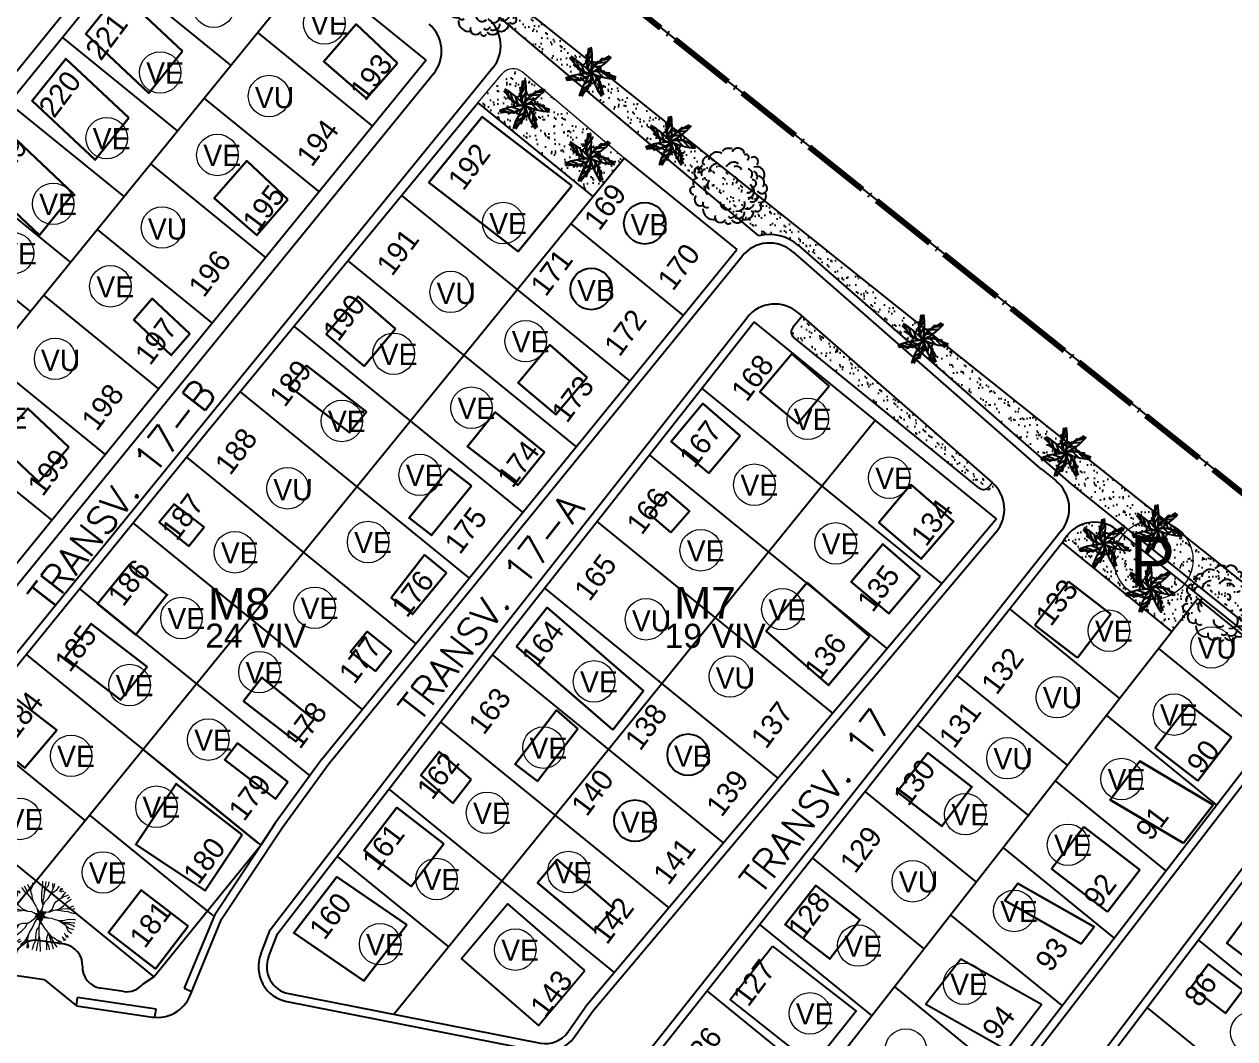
# Model space of a CAD drawing. Extents: x 472704 to 474638, y 1059265 to 1060325.
# Drawn here: x 474059.4 to 474230.8, y 1059838 to 1059981.7 of the extents above; entities that cross this region are included whole.
import ezdxf

# ---------------------------------------------------------------- set-up
doc = ezdxf.new("R2010")
doc.units = 0
doc.header["$LTSCALE"] = 0.4
doc.header["$MEASUREMENT"] = 0
doc.linetypes.add('ACAD_ISO04W100', pattern=[30.5, 24, -3, 0.5, -3])
doc.layers.get('0').update_dxf_attribs({"linetype": 'CONTINUOUS', "lineweight": 25})
for name, color, linetype, lineweight in [('1', 5, 'ACAD_ISO04W100', 80), ('ARBOLES', 114, 'CONTINUOUS', 25), ('AREAS VERDAS', 72, 'CONTINUOUS', 25), ('AREAS VERDES', 2, 'CONTINUOUS', 20), ('CALLES', 140, 'CONTINUOUS', 40), ('CASA', 31, 'CONTINUOUS', 30)]:
    doc.layers.add(name, color=color, linetype=linetype, lineweight=lineweight)
for name, color, linetype in [('BIFAMILIARES', 6, 'CONTINUOUS'), ('CASASDURAS', 1, 'CONTINUOUS'), ('Dura', 1, 'CONTINUOUS'), ('MANZANAS', 5, 'CONTINUOUS'), ('NumeroPropu', 6, 'CONTINUOUS'), ('PARCELASPEOPUESTAS', 3, 'CONTINUOUS'), ('PISOS', 8, 'CONTINUOUS'), ('TipoVivienda', 7, 'CONTINUOUS'), ('TOPONIMIA', 1, 'CONTINUOUS'), ('UNIFAMILIAR', 5, 'CONTINUOUS'), ('VEGETACION', 3, 'CONTINUOUS'), ('VIAPROPUESTA', 7, 'CONTINUOUS')]:
    doc.layers.add(name, color=color, linetype=linetype)
doc.styles.add('ARIAL', font='arial.ttf')
doc.styles.add('Numeros Parcelas', font='', dxfattribs={"height": 3})
doc.styles.get("Standard").update_dxf_attribs({"font": 'romans.shx'})
doc.styles.add('TipoVivienda', font='', dxfattribs={"height": 3})
doc.styles.get('Numeros Parcelas').set_extended_font_data('AvantGarde Bk BT')
doc.styles.get('TipoVivienda').set_extended_font_data('AvantGarde Bk BT')
pattern_1 = [(37.5, (0, 0), (-0.0629933581, 1.926823769), [0, -1.52, 0, -1.7, 0, -1.625]), (7.5, (0, 0), (1.769776705, 2.822146065), [0, -0.82, 0, -1.37, 0, -0.525]), (327.5, (-1.23, 0), (3.1141418618, 0.0056590535), [0, -0.5, 0, -1.8, 0, -2.35]), (317.5, (-1.23, 0), (3.0061266046, 0.877675565), [0, -0.25, 0, -1.18, 0, -1.35])]
pattern_2 = [(37.5, (0, 0), (-0.0629933581, 1.926823769), [0, -1.52, 0, -1.7, 0, -1.625]), (7.5, (0, 0), (1.769776705, 2.822146065), [0, -0.82, 0, -1.37, 0, -0.525]), (327.5, (-1.23, 0), (3.1141418618, 0.0056590535), [0, -0.5, 0, -1.8, 0, -2.35]), (317.5, (-1.23, 0), (3.0061266046, 0.877675565), [0, -0.25, 0, -1.18, 0, -1.35])]

# ---------------------------------------------------------------- blocks, each defined once
blk = doc.blocks.new('MATA-9-P')
for centre, radius, start, end in [((-0.3, 0.299), 0.0535, 48.8801, 178.3128), ((-0.19, 0.376), 0.0779, 58.9861, 207.9131), ((-0.139, 0.323), 0.0515, 43.6906, 176.2128), ((-0.13, 0.377), 0.0539, 58.2998, 186.1253), ((-0.012, 0.408), 0.0807, 41.611, 159.9786), ((0.003, 0.224), 0.12, 48.7668, 139.8869), ((0.095, 0.352), 0.117, 19.5363, 133.8929), ((0.242, 0.281), 0.13, 29.735, 97.237), ((0.362, 0.237), 0.0901, 334.1349, 112.582), ((-0.411, 0.085), 0.081, 97.9827, 246.8545), ((-0.404, 0.239), 0.0523, 33.6973, 233.0937), ((-0.196, 0.089), 0.103, 98.24, 184.0926), ((-0.14, 0.127), 0.0914, 100.2196, 184.2046), ((0.185, 0.11), 0.112, 15.4857, 115.7101), ((0.428, 0.142), 0.0366, 250.6341, 87.6124), ((-0.382, -0.007), 0.0536, 111.1669, 263.9023), ((0.107, 0.003), 0.0451, 255.8278, 48.4085), ((0.2, 0.072), 0.076, 342.5759, 76.3443), ((0.292, -0.041), 0.0714, 276.1226, 39.2521), ((0.473, 0.036), 0.0582, 274.1634, 85.8366), ((-0.357, -0.122), 0.141, 138.2834, 242.854), ((-0.166, -0.175), 0.0856, 132.6578, 272.2174), ((0.272, -0.186), 0.05, 238.608, 55.1957), ((0.317, -0.105), 0.0811, 297.613, 27.6641), ((0.322, -0.221), 0.0971, 289.6179, 40.7476), ((0.391, -0.129), 0.106, 291.1232, 72.7112), ((-0.352, -0.264), 0.075, 125.1074, 295.1356), ((-0.214, -0.323), 0.051, 182.3708, 306.9054), ((-0.057, -0.275), 0.0967, 215.7229, 341.5126), ((0.154, -0.231), 0.0853, 233.2048, 357.4631), ((0.179, -0.196), 0.0627, 218.0415, 17.9882), ((0.328, -0.318), 0.07, 169.6683, 15.8268), ((-0.301, -0.371), 0.0414, 161.5063, 291.7296), ((-0.165, -0.395), 0.0934, 176.9949, 302.2491), ((-0.123, -0.359), 0.0889, 204.4539, 320.9009), ((-0.041, -0.424), 0.105, 204.1955, 327.7789), ((0.059, -0.34), 0.0902, 208.4156, 303.6457), ((0.113, -0.48), 0.0521, 187.204, 14.3246), ((0.155, -0.32), 0.0734, 205.1869, 329.0229), ((0.24, -0.387), 0.0807, 210.7968, 2.6678)]:
    blk.add_arc(centre, radius, start, end)
blk = doc.blocks.new('ARBOL-1')
at = {"layer": 'ARBOLES', "linetype": 'Continuous', "xscale": 5, "yscale": 5, "zscale": 5}
blk.add_blockref('MATA-9-P', (0.503, -0.066), dxfattribs=at)
blk = doc.blocks.new('MATA-P-01')
at = {"color": 84, "linetype": 'ByBlock'}
for p, q in [((18.707, 144.486), (18.732, 144.451)), ((18.723, 144.486), (18.73, 144.458)), ((18.745, 144.499), (18.745, 144.501)), ((18.758, 144.465), (18.745, 144.499)), ((18.79, 144.486), (18.788, 144.517)), ((18.799, 144.445), (18.79, 144.486)), ((18.797, 144.467), (18.806, 144.504)), ((18.806, 144.504), (18.808, 144.514)), ((18.846, 144.488), (18.845, 144.521)), ((18.862, 144.454), (18.846, 144.488)), ((18.87, 144.458), (18.872, 144.493)), ((18.872, 144.493), (18.875, 144.521)), ((18.895, 144.447), (18.899, 144.484)), ((18.899, 144.484), (18.906, 144.517)), ((18.996, 144.482), (18.993, 144.445)), ((18.616, 144.397), (18.605, 144.403)), ((18.647, 144.362), (18.616, 144.397)), ((18.643, 144.402), (18.627, 144.423)), ((18.645, 144.436), (18.645, 144.438)), ((18.68, 144.415), (18.645, 144.436)), ((18.687, 144.432), (18.671, 144.458)), ((18.714, 144.386), (18.68, 144.415)), ((18.701, 144.397), (18.687, 144.432)), ((18.718, 144.451), (18.689, 144.469)), ((18.745, 144.351), (18.714, 144.386)), ((18.732, 144.451), (18.73, 144.456)), ((18.792, 144.432), (18.758, 144.465)), ((18.808, 144.407), (18.792, 144.432)), ((18.808, 144.406), (18.799, 144.445)), ((18.824, 144.367), (18.808, 144.406)), ((18.846, 144.332), (18.824, 144.367)), ((18.868, 144.424), (18.862, 144.454)), ((18.864, 144.375), (18.868, 144.421)), ((18.866, 144.334), (18.864, 144.375)), ((18.868, 144.421), (18.87, 144.458)), ((18.877, 144.334), (18.886, 144.373)), ((18.886, 144.373), (18.892, 144.412)), ((18.892, 144.412), (18.895, 144.447)), ((18.987, 144.377), (18.971, 144.341)), ((19.022, 144.371), (18.986, 144.338)), ((19.013, 144.423), (18.987, 144.377)), ((18.993, 144.445), (19.002, 144.41)), ((19.002, 144.41), (18.993, 144.388)), ((19.04, 144.46), (19.013, 144.423)), ((19.056, 144.388), (19.022, 144.371)), ((19.038, 144.402), (19.024, 144.371)), ((19.069, 144.438), (19.038, 144.402)), ((19.091, 144.417), (19.056, 144.388)), ((19.092, 144.367), (19.107, 144.382)), ((19.127, 144.38), (19.092, 144.367)), ((19.127, 144.373), (19.114, 144.336)), ((18.548, 144.278), (18.544, 144.28)), ((18.582, 144.278), (18.548, 144.278)), ((18.56, 144.321), (18.558, 144.323)), ((18.595, 144.31), (18.56, 144.321)), ((18.589, 144.338), (18.571, 144.347)), ((18.616, 144.284), (18.582, 144.278)), ((18.624, 144.306), (18.589, 144.338)), ((18.631, 144.308), (18.595, 144.31)), ((18.652, 144.278), (18.616, 144.284)), ((18.671, 144.299), (18.631, 144.308)), ((18.667, 144.327), (18.647, 144.362)), ((18.687, 144.278), (18.652, 144.278)), ((18.703, 144.288), (18.667, 144.327)), ((18.707, 144.286), (18.671, 144.299)), ((18.736, 144.275), (18.687, 144.278)), ((18.745, 144.271), (18.703, 144.288)), ((18.758, 144.317), (18.745, 144.351)), ((18.783, 144.247), (18.745, 144.271)), ((18.763, 144.28), (18.758, 144.317)), ((18.792, 144.245), (18.763, 144.28)), ((18.857, 144.295), (18.846, 144.332)), ((18.852, 144.228), (18.859, 144.256)), ((18.857, 144.293), (18.877, 144.334)), ((18.859, 144.256), (18.857, 144.293)), ((18.858, 144.258), (18.858, 144.259)), ((18.866, 144.237), (18.858, 144.258)), ((18.859, 144.297), (18.866, 144.334)), ((18.905, 144.25), (18.892, 144.212)), ((18.924, 144.271), (18.904, 144.249)), ((18.953, 144.306), (18.924, 144.271)), ((18.971, 144.341), (18.953, 144.306)), ((18.986, 144.338), (18.956, 144.312)), ((19.074, 144.241), (19.109, 144.273)), ((19.109, 144.273), (19.143, 144.271)), ((19.114, 144.336), (19.132, 144.362)), ((19.149, 144.347), (19.114, 144.323)), ((19.143, 144.271), (19.17, 144.28)), ((19.183, 144.251), (19.143, 144.234)), ((18.542, 144.162), (18.528, 144.158)), ((18.54, 144.19), (18.529, 144.19)), ((18.54, 144.223), (18.531, 144.221)), ((18.575, 144.219), (18.54, 144.223)), ((18.575, 144.184), (18.54, 144.19)), ((18.58, 144.167), (18.542, 144.162)), ((18.609, 144.206), (18.575, 144.219)), ((18.611, 144.177), (18.575, 144.184)), ((18.611, 144.151), (18.576, 144.132)), ((18.616, 144.169), (18.58, 144.167)), ((18.605, 144.14), (18.582, 144.106)), ((18.643, 144.19), (18.609, 144.206)), ((18.647, 144.175), (18.611, 144.177)), ((18.647, 144.167), (18.611, 144.151)), ((18.663, 144.174), (18.616, 144.169)), ((18.68, 144.182), (18.643, 144.19)), ((18.683, 144.184), (18.647, 144.167)), ((18.685, 144.184), (18.647, 144.175)), ((18.72, 144.186), (18.685, 144.184)), ((18.754, 144.19), (18.72, 144.186)), ((18.788, 144.186), (18.754, 144.19)), ((18.793, 144.185), (18.781, 144.186)), ((18.817, 144.236), (18.783, 144.247)), ((18.783, 144.186), (18.803, 144.187)), ((18.814, 144.186), (18.793, 144.185)), ((18.803, 144.187), (18.823, 144.189)), ((18.835, 144.178), (18.814, 144.186)), ((18.815, 144.236), (18.852, 144.228)), ((18.82, 144.23), (18.816, 144.236)), ((18.836, 144.21), (18.82, 144.23)), ((18.823, 144.189), (18.836, 144.21)), ((18.862, 144.242), (18.826, 144.182)), ((18.826, 144.182), (18.845, 144.229)), ((18.845, 144.229), (18.829, 144.22)), ((18.84, 144.158), (18.835, 144.178)), ((18.836, 144.117), (18.843, 144.138)), ((18.84, 144.182), (18.862, 144.243)), ((18.843, 144.138), (18.84, 144.158)), ((18.842, 144.166), (18.862, 144.242)), ((18.873, 144.232), (18.842, 144.166)), ((18.843, 144.124), (18.873, 144.232)), ((18.885, 144.225), (18.843, 144.124)), ((18.886, 144.227), (18.845, 144.158)), ((18.859, 144.136), (18.856, 144.126)), ((18.886, 144.227), (18.857, 144.138)), ((18.857, 144.138), (18.891, 144.221)), ((18.871, 144.157), (18.859, 144.136)), ((18.886, 144.227), (18.866, 144.237)), ((18.871, 144.209), (18.877, 144.226)), ((18.892, 144.153), (18.871, 144.157)), ((18.891, 144.221), (18.875, 144.159)), ((18.875, 144.159), (18.899, 144.207)), ((18.885, 144.181), (18.887, 144.16)), ((18.906, 144.168), (18.885, 144.181)), ((18.902, 144.247), (18.886, 144.227)), ((18.887, 144.16), (18.891, 144.153)), ((18.905, 144.205), (18.892, 144.212)), ((18.892, 144.154), (18.908, 144.112)), ((18.899, 144.207), (18.897, 144.175)), ((18.899, 144.193), (18.926, 144.208)), ((18.904, 144.171), (18.899, 144.193)), ((18.904, 144.249), (18.9, 144.245)), ((18.908, 144.164), (18.904, 144.171)), ((18.928, 144.208), (18.905, 144.205)), ((18.935, 144.13), (18.908, 144.164)), ((18.953, 144.215), (18.928, 144.208)), ((18.989, 144.212), (18.953, 144.215)), ((19.033, 144.21), (18.989, 144.212)), ((18.991, 144.21), (19.038, 144.219)), ((19.074, 144.21), (19.033, 144.21)), ((19.038, 144.219), (19.074, 144.241)), ((19.054, 144.203), (19.04, 144.208)), ((19.091, 144.19), (19.054, 144.203)), ((19.112, 144.206), (19.074, 144.21)), ((19.107, 144.212), (19.081, 144.21)), ((19.125, 144.177), (19.091, 144.19)), ((19.143, 144.234), (19.107, 144.212)), ((19.149, 144.199), (19.112, 144.206)), ((19.159, 144.156), (19.125, 144.177)), ((19.149, 144.208), (19.132, 144.201)), ((19.183, 144.219), (19.149, 144.208)), ((19.185, 144.199), (19.149, 144.199)), ((19.179, 144.119), (19.159, 144.156)), ((18.54, 144.127), (18.531, 144.127)), ((18.576, 144.132), (18.54, 144.127)), ((18.548, 144.092), (18.54, 144.091)), ((18.582, 144.106), (18.548, 144.092)), ((18.584, 144.045), (18.566, 144.045)), ((18.582, 144.066), (18.567, 144.045)), ((18.614, 144.032), (18.582, 144.014)), ((18.611, 144.079), (18.584, 144.045)), ((18.593, 144.003), (18.62, 144.038)), ((18.729, 144.023), (18.694, 144.012)), ((18.747, 144.032), (18.711, 143.997)), ((18.743, 144.025), (18.725, 143.988)), ((18.763, 144.051), (18.729, 144.023)), ((18.77, 144.06), (18.743, 144.025)), ((18.758, 144.043), (18.763, 144.008)), ((18.805, 144.088), (18.77, 144.06)), ((18.839, 144.121), (18.805, 144.088)), ((18.855, 144.126), (18.835, 144.116)), ((18.835, 144.116), (18.835, 144.117)), ((18.837, 144.006), (18.845, 144.043)), ((18.845, 144.043), (18.85, 144.079)), ((18.85, 144.079), (18.855, 144.114)), ((18.853, 144.092), (18.872, 144.054)), ((18.855, 144.114), (18.856, 144.126)), ((18.872, 144.054), (18.872, 144.019)), ((18.908, 144.112), (18.913, 144.077)), ((18.913, 144.077), (18.926, 144.043)), ((18.926, 144.043), (18.937, 144.008)), ((18.969, 144.095), (18.935, 144.13)), ((18.98, 144.058), (18.969, 144.095)), ((18.971, 144.097), (19.013, 144.086)), ((19.009, 144.014), (18.98, 144.058)), ((19.013, 144.086), (19.047, 144.069)), ((19.047, 144.069), (19.06, 144.032)), ((19.047, 144.069), (19.083, 144.038)), ((19.06, 144.032), (19.069, 143.997)), ((19.083, 144.038), (19.118, 144.023)), ((19.085, 144.038), (19.119, 144.054)), ((19.118, 144.023), (19.152, 144.021)), ((19.119, 144.054), (19.158, 144.071)), ((19.172, 144.097), (19.15, 144.108)), ((19.158, 144.071), (19.167, 144.069)), ((18.622, 143.99), (18.611, 143.977)), ((18.672, 144.003), (18.622, 143.99)), ((18.656, 143.997), (18.625, 143.964)), ((18.683, 143.96), (18.652, 143.932)), ((18.694, 144.012), (18.656, 143.997)), ((18.711, 143.997), (18.683, 143.96)), ((18.689, 143.919), (18.683, 143.91)), ((18.705, 143.953), (18.689, 143.919)), ((18.725, 143.988), (18.705, 143.953)), ((18.729, 143.927), (18.716, 143.892)), ((18.758, 143.962), (18.729, 143.927)), ((18.75, 143.932), (18.743, 143.895)), ((18.761, 143.969), (18.75, 143.932)), ((18.763, 144.008), (18.761, 143.969)), ((18.814, 143.925), (18.803, 143.89)), ((18.821, 143.96), (18.814, 143.925)), ((18.835, 143.997), (18.821, 143.96)), ((18.834, 143.971), (18.837, 144.006)), ((18.834, 143.934), (18.834, 143.971)), ((18.835, 143.895), (18.834, 143.934)), ((18.868, 143.982), (18.862, 143.947)), ((18.862, 143.947), (18.873, 143.91)), ((18.872, 144.019), (18.868, 143.982)), ((18.873, 143.91), (18.875, 143.873)), ((18.931, 143.923), (18.917, 143.888)), ((18.933, 143.925), (18.93, 143.89)), ((18.939, 143.96), (18.933, 143.925)), ((18.937, 144.008), (18.939, 143.969)), ((18.939, 143.999), (18.948, 143.964)), ((18.939, 143.969), (18.946, 143.925)), ((18.946, 143.925), (18.964, 143.89)), ((18.948, 143.964), (18.96, 143.93)), ((18.96, 143.93), (18.987, 143.892)), ((19.016, 143.904), (18.991, 143.925)), ((19.031, 143.91), (19.007, 143.94)), ((19.04, 143.98), (19.009, 144.014)), ((19.074, 143.94), (19.04, 143.98)), ((19.069, 143.997), (19.103, 143.977)), ((19.103, 143.977), (19.107, 143.973)), ((19.152, 144.021), (19.154, 144.021)), ((18.743, 143.895), (18.743, 143.884)), ((18.803, 143.89), (18.797, 143.862)), ((18.834, 143.86), (18.835, 143.895)), ((18.875, 143.873), (18.879, 143.86)), ((18.917, 143.888), (18.919, 143.864)), ((18.93, 143.89), (18.931, 143.869)), ((18.987, 143.892), (18.996, 143.888))]:
    blk.add_line(p, q, dxfattribs=at)
blk = doc.blocks.new('PALME01')
at = {"layer": 'VEGETACION'}
for p, q in [((-0.32, 2.46), (-0.14, 3.51)), ((-2.17, 1.26), (-2.88, 2.05)), ((-2.88, 2.05), (-2.68, 2)), ((-2.16, 1.22), (-2.44, 2.16)), ((-1.65, 0.81), (-1.96, 1.83)), ((-0.45, 0.84), (-0.66, 1.78)), ((-0.66, 1.78), (-0.48, 1.69)), ((-0.48, 1.69), (-0.56, 2.58)), ((-0.56, 2.58), (-0.32, 2.46)), ((-0.39, 0.81), (0.23, 1.75)), ((-0.34, 2.42), (0.22, 3.22)), ((-0.34, 1.77), (0.26, 2.65)), ((1.07, 1.4), (1.72, 2.02)), ((1.72, 2.02), (1.78, 1.75)), ((1.73, 1.74), (2.71, 1.81)), ((1.78, 1.75), (2.7, 2.27)), ((2.7, 2.27), (2.6, 2.09)), ((-2.42, 1.15), (-2.17, 1.26)), ((-1.67, 0.65), (-2.42, 1.15)), ((-1.86, 0.57), (-1.67, 0.65)), ((-0.99, 0.15), (-1.86, 0.57)), ((-0.93, 0.18), (-1.28, 1.25)), ((-1.16, 0.07), (-0.99, 0.15)), ((-0.01, -0.17), (-1.16, 0.07)), ((-0.08, -0.13), (-0.61, 0.92)), ((-0.61, 0.92), (-0.45, 0.84)), ((-0.1, -0.04), (0.39, 1.03)), ((-0.04, 0.03), (1.1, 0.31)), ((0.04, 0.02), (0.97, -0.69)), ((0.39, 1.03), (0.43, 0.85)), ((0.43, 0.85), (1.03, 1.6)), ((0.44, 0.78), (1.57, 0.88)), ((0.94, 0.12), (1.72, -0.7)), ((1.1, 0.31), (0.98, 0.17)), ((0.98, 0.17), (1.94, 0.16)), ((1.03, 1.6), (1.07, 1.4)), ((1.22, 1.34), (2.28, 1.42)), ((1.94, 0.16), (1.81, 0.01)), ((1.81, 0.01), (2.7, -0.12)), ((-3.46, -1), (-3.29, -0.88)), ((-2.4, -0.93), (-3.46, -1)), ((-2.35, -0.95), (-3.26, -0.58)), ((-1.72, -0.8), (-2.71, -0.42)), ((-1.61, -0.92), (-2.46, -1.2)), ((-0.77, -0.64), (-1.83, -0.24)), ((-0.79, -0.71), (-1.66, -1.12)), ((-1.66, -1.12), (-1.61, -0.92)), ((-0.03, -1.03), (-1.01, -1.6)), ((0.07, -0.13), (-0.83, -0.88)), ((-0.83, -0.88), (-0.79, -0.71)), ((0.01, -1.08), (-0.21, -2.01)), ((0.12, -1.22), (0.01, -1.08)), ((0.09, -0.05), (0.12, -1.22)), ((0.73, -0.69), (0.57, -1.81)), ((0.97, -0.69), (0.79, -0.69)), ((0.79, -0.69), (1.39, -1.44)), ((1.09, -1.57), (0.94, -2.63)), ((1.39, -1.44), (1.19, -1.44)), ((1.19, -1.44), (1.64, -2.21)), ((1.86, -0.15), (2.59, -0.93)), ((2.49, -0.3), (3.15, -1.02)), ((2.7, -0.12), (2.53, -0.32)), ((2.53, -0.32), (3.51, -0.73)), ((3.51, -0.73), (3.31, -0.76)), ((-0.78, -2.45), (-1.63, -2.93)), ((-0.82, -2.48), (-1.43, -3.35)), ((-0.5, -1.86), (-1.42, -2.4)), ((-0.65, -2.69), (-0.82, -2.48)), ((-0.33, -1.85), (-0.65, -2.69)), ((-0.21, -2.01), (-0.33, -1.85)), ((1.38, -2.16), (1.22, -3.13)), ((1.37, -2.21), (1.67, -3.23)), ((1.64, -2.21), (1.37, -2.21)), ((1.67, -3.23), (1.52, -3.09))]:
    blk.add_line(p, q, dxfattribs=at)
for centre, radius, start, end in [((3.35, 1.47), 3.79, 146.5126, 204.9769), ((-8.28, 2.34), 8.56, 343.2568, 8.2327), ((0.88, 3.52), 3.79, 197.9411, 256.4055), ((-7.05, -5.04), 8.56, 34.6853, 59.6613), ((-3.28, 7.91), 8.56, 291.8282, 316.8041), ((3.29, -1.73), 3.79, 95.084, 153.5483), ((0, 0), 1.53, 165.4304, 194.1231), ((0, 0), 1.53, 112.3411, 140.8959), ((0.75, -3.68), 3.79, 43.6554, 102.1198), ((4.18, 7.47), 8.56, 240.3996, 265.3756), ((-2.36, -2.91), 3.79, 352.2268, 50.6912), ((8.5, 1.36), 8.56, 188.971, 213.947), ((0, 0), 1.53, 58.7372, 86.9078), ((0, 0), 1.53, 6.2517, 34.072), ((-0.51, -8.67), 8.56, 86.1139, 111.0899), ((-2.25, 2.86), 3.79, 249.3697, 307.8341), ((-3.7, 0), 3.79, 300.7983, 359.2626), ((6.41, -5.83), 8.56, 137.5425, 162.5184), ((0, 0), 1.53, 216.742, 245.1681), ((0, 0), 1.53, 266.3653, 294.3399), ((0, 0), 1.53, 315.6716, 343.3932)]:
    blk.add_arc(centre, radius, start, end, dxfattribs=at)
blk = doc.blocks.new('PALMERA')
at = {"layer": 'AREAS VERDES'}
blk.add_blockref('PALME01', (-88.82, 0.82), dxfattribs=at)

msp = doc.modelspace()

# ---------------------------------------------------------------- hatches: boundary and pattern name
at = {"layer": 'AREAS VERDAS'}
h = msp.add_hatch(dxfattribs=at)
h.set_pattern_fill('AR-SAND', color=64, style=0)
h.set_pattern_definition(pattern_2)
h.paths.add_polyline_path([(474110.06, 1060000), (474106.25, 1060000), (474163.42, 1059951.74, -0.141555), (474166.86, 1059951.63), (474168.33, 1059953.48)])
h = msp.add_hatch(dxfattribs=at)
h.set_pattern_fill('AR-SAND', color=64, style=0)
h.set_pattern_definition(pattern_2)
h.paths.add_polyline_path([(474139.94, 1059957.34), (474144.36, 1059962.77), (474129.91, 1059974.97, 0.414214), (474127.09, 1059974.73), (474123.62, 1059970.62)])
h = msp.add_hatch(dxfattribs=at)
h.set_pattern_fill('AR-SAND', color=64, style=0)
h.set_pattern_definition(pattern_2)
h.paths.add_polyline_path([(474168.33, 1059953.48), (474167.15, 1059952, -0.065382), (474167.37, 1059951.86), (474200, 1059923.29), (474200, 1059928.21)])
h = msp.add_hatch(dxfattribs=at)
h.set_pattern_fill('AR-SAND', color=64, style=0)
h.set_pattern_definition(pattern_1)
h.paths.add_polyline_path([(474169.56, 1059940.37), (474168.24, 1059938.76, 0.414214), (474168.39, 1059937.35), (474195.07, 1059915.64, 0.414214), (474196.48, 1059915.78), (474196.96, 1059916.38)])
h = msp.add_hatch(dxfattribs=at)
h.set_pattern_fill('AR-SAND', color=64, style=0)
h.set_pattern_definition(pattern_2)
h.paths.add_polyline_path([(474200, 1059928.21), (474200, 1059923.29), (474207.61, 1059916.63), (474243.53, 1059887.8), (474246.29, 1059891.26)])
h = msp.add_hatch(dxfattribs=at)
h.set_pattern_fill('AR-SAND', color=64, style=0)
h.set_pattern_definition(pattern_1)
h.paths.add_polyline_path([(474214.14, 1059910.11, 0.412189), (474207.14, 1059909.36), (474206.34, 1059908.38), (474222.63, 1059895.12), (474225.69, 1059898.89, -0.285651), (474225.97, 1059900, -0.133554), (474226.16, 1059900.47), (474225.14, 1059901.28, 0.012739), (474225.15, 1059901.26, -0.012739), (474225.14, 1059901.28)])
h = msp.add_hatch(dxfattribs=at)
h.set_pattern_fill('AR-SAND', color=64, style=0)
h.set_pattern_definition(pattern_2)
h.paths.add_polyline_path([(474070.56, 1059829.18), (474000, 1059839.52), (474000, 1059832.26), (474071.51, 1059819.77), (474068.06, 1059800), (474068.78, 1059800), (474073.89, 1059824.4, 0.432243)])
h.paths.add_polyline_path([(473969.16, 1059844.05), (473961.47, 1059800), (473966.54, 1059800), (473973, 1059836.97), (474000, 1059832.26), (474000, 1059839.52)])
h.paths.add_polyline_path([(473966.54, 1059800), (473961.47, 1059800), (473955.47, 1059765.65), (473990.76, 1059757.51), (473994.46, 1059758.71), (473995.22, 1059763.05), (473961.13, 1059769), (473961.99, 1059773.93)])
h.paths.add_polyline_path([(474058.7, 1059751.96), (474015.87, 1059759.44), (474014.92, 1059754), (474017.72, 1059751.3), (474052.7, 1059743.23, 0.420068), (474057.52, 1059746.31)])

# ---------------------------------------------------------------- linework, layer by layer
at = {"layer": '1', "color": 1}
msp.add_line((474311.54, 1059851.7), (474059.59, 1060053.08), dxfattribs=at)
at = {"layer": 'BIFAMILIARES', "linetype": 'Continuous'}
for centre in [(474147.27, 1059953.54), (474139.69, 1059944.23), (474153.41, 1059878.26), (474145.88, 1059868.91)]:
    msp.add_circle(centre, 2.94, dxfattribs=at)
at = {"layer": 'CASA'}
for p, q in [((474213.3, 1059898.15), (474207.28, 1059902.78)), ((474208.54, 1059891.97), (474202.52, 1059896.6)), ((474230.35, 1059880.75), (474224.33, 1059885.39)), ((474225.59, 1059874.57), (474219.57, 1059879.21))]:
    msp.add_line(p, q, dxfattribs=at)
for points in [[(474081.81, 1059977.92), (474072.89, 1059986.31), (474068.11, 1059980.37), (474077.03, 1059971.99), (474081.81, 1059977.92)], [(474133.07, 1059921.1), (474126.09, 1059926.78), (474122.15, 1059921.94), (474129.28, 1059916.44), (474133.07, 1059921.1)], [(474079.72, 1059900.8), (474074.29, 1059905.22), (474069.76, 1059899.65), (474075.19, 1059895.23), (474079.58, 1059900.91)], [(474202.52, 1059896.6), (474207.28, 1059902.78)], [(474179.11, 1059894.98), (474170.26, 1059902.65), (474164.47, 1059895.76), (474173.31, 1059888.1), (474179.11, 1059894.98)], [(474208.54, 1059891.97), (474213.3, 1059898.15)], [(474111.41, 1059892.91), (474107.95, 1059895.71), (474105.61, 1059892.83), (474109.13, 1059890.11), (474111.41, 1059892.91)], [(474100.38, 1059883.24), (474093.05, 1059889.2), (474090.45, 1059885.84), (474097.85, 1059880.13), (474100.38, 1059883.24)], [(474219.57, 1059879.21), (474224.33, 1059885.39)], [(474225.59, 1059874.57), (474230.35, 1059880.75)], [(474122.68, 1059874.75), (474118.14, 1059878.68), (474115.57, 1059875.35), (474120.11, 1059871.41), (474122.68, 1059874.75)], [(474193.7, 1059873.62), (474187.37, 1059878.51), (474183.02, 1059873.02), (474189.36, 1059868.13), (474193.61, 1059873.69)], [(474223.57, 1059865.71), (474227.77, 1059871.18), (474217.38, 1059877.34), (474213.17, 1059871.88), (474223.57, 1059865.71)], [(474090.27, 1059866.92), (474080.91, 1059874.15), (474075.19, 1059865.53), (474085.03, 1059859.01), (474090.27, 1059866.92)], [(474209.46, 1059868.04), (474204.89, 1059862.1)], [(474209.46, 1059868.04), (474217.38, 1059861.94)], [(474142.81, 1059856.52), (474134.87, 1059863.39), (474132.1, 1059860.1), (474140.13, 1059853.34), (474142.85, 1059856.48)], [(474204.89, 1059862.1), (474212.81, 1059856)], [(474212.81, 1059856), (474217.38, 1059861.94)], [(474177.83, 1059854.82), (474171.49, 1059859.71), (474167.14, 1059854.22), (474173.48, 1059849.34), (474177.73, 1059854.89)], [(474238.21, 1059845.18), (474243.05, 1059851.56), (474234.49, 1059857.97), (474229.69, 1059851.57), (474238.18, 1059845.13)]]:
    msp.add_lwpolyline(points, dxfattribs=at)
for points in [[(474112.24, 1059976.24), (474106.41, 1059981.72), (474101.81, 1059976.44), (474107.84, 1059971.19)], [(474074.19, 1059968.46), (474065.27, 1059976.84), (474060.49, 1059970.9), (474069.41, 1059962.52)], [(474136.95, 1059958.83), (474124.26, 1059968.63), (474116.69, 1059959.31), (474129.36, 1059949.54)], [(474066.34, 1059957.76), (474057.43, 1059966.15), (474052.65, 1059960.21), (474061.56, 1059951.83)], [(474096.74, 1059956.9), (474090.91, 1059962.38), (474086.31, 1059957.09), (474092.35, 1059951.84)], [(474082.83, 1059937.86), (474077.51, 1059942.87), (474074.89, 1059939.84), (474080.21, 1059934.84)], [(474111.95, 1059938.59), (474106.66, 1059943.17), (474102.15, 1059937.82), (474107.51, 1059933.31)], [(474139.12, 1059931.71), (474133.83, 1059936.3), (474129.32, 1059930.94), (474134.68, 1059926.43)], [(474173.37, 1059930.44), (474168.08, 1059935.03), (474163.57, 1059929.67), (474168.93, 1059925.16)], [(474107.85, 1059926.84), (474099.38, 1059933.38), (474096.98, 1059930.43), (474105.46, 1059923.89)], [(474065.72, 1059921.84), (474059.88, 1059927.32), (474055.62, 1059922.41), (474061.45, 1059916.93)], [(474160.79, 1059923.42), (474155.5, 1059928), (474150.99, 1059922.64), (474156.35, 1059918.14)], [(474122.74, 1059916.33), (474119.57, 1059918.78), (474113.89, 1059911.79), (474117.06, 1059909.35)], [(474184.95, 1059916.52), (474191, 1059911.28), (474186.42, 1059905.99), (474180.44, 1059911.17)], [(474150.97, 1059909.72), (474153.59, 1059912.74), (474150.42, 1059915.49), (474147.94, 1059912.34)], [(474084.88, 1059910.47), (474080.6, 1059913.77), (474078.52, 1059911.21), (474082.71, 1059907.8)], [(474186.29, 1059903.52), (474181, 1059908.1), (474176.49, 1059902.75), (474181.85, 1059898.24)], [(474119.18, 1059904.04), (474116.08, 1059906.57), (474111.37, 1059900.47), (474114.38, 1059898.15)], [(474142.73, 1059881.8), (474147.07, 1059887.31), (474133.45, 1059899.11), (474129.11, 1059893.6)], [(474076.79, 1059890.69), (474068.87, 1059896.8), (474065.2, 1059892.05), (474073, 1059886.03)], [(474057.56, 1059886.7), (474063.99, 1059881.75), (474059.48, 1059876.38), (474053.15, 1059881.27)], [(474137.8, 1059881.94), (474134.77, 1059884.56), (474128.91, 1059876.94), (474132.08, 1059874.5)], [(474096.74, 1059874.41), (474089.61, 1059879.91), (474087.78, 1059877.54), (474094.97, 1059871.99)], [(474118.83, 1059865.65), (474112.18, 1059870.77), (474107.53, 1059864.73), (474114.19, 1059859.61)], [(474113.59, 1059854.16), (474103.68, 1059860.95), (474097.57, 1059853.01), (474107.49, 1059846.22)], [(474209.09, 1059851.49), (474210.94, 1059853.89), (474200.11, 1059860), (474198.26, 1059857.6)], [(474082.61, 1059853.97), (474075.95, 1059859.09), (474071.31, 1059853.05), (474077.96, 1059847.93)], [(474231.99, 1059844.92), (474227.11, 1059848.58), (474224.64, 1059845.31), (474229.5, 1059841.63)]]:
    msp.add_lwpolyline(points, close=True, dxfattribs=at)
at = {"layer": 'CASASDURAS'}
for points in [[(474138.78, 1059847.7), (474127.9, 1059857.13), (474121.33, 1059849.32), (474132.21, 1059839.9), (474138.78, 1059847.7)], [(474165.35, 1059851.12), (474177.22, 1059841.95), (474171.12, 1059834.26), (474159.37, 1059843.57), (474165.35, 1059851.12)], [(474198.54, 1059836.45), (474203.47, 1059842.85), (474192.03, 1059849.3), (474187.1, 1059842.9), (474198.54, 1059836.45)]]:
    msp.add_lwpolyline(points, dxfattribs=at)
at = {"layer": 'Dura', "linetype": 'Continuous', "lineweight": 20}
for centre in [(474128.93, 1059850.65), (474192.51, 1059845.81), (474170.66, 1059841.62)]:
    msp.add_circle(centre, 2.94, dxfattribs=at)
at = {"layer": 'PARCELASPEOPUESTAS', "linetype": 'Continuous'}
for p, q in [((474084.88, 1060004.54), (473977.7, 1059872.85)), ((474101.93, 1059992.22), (474031.86, 1059906.13)), ((474088.67, 1059975.93), (474072.46, 1059989.13)), ((474116.32, 1059976.63), (474100.03, 1059989.89)), ((474108.82, 1059967.27), (474092.46, 1059980.58)), ((474081.1, 1059966.62), (474064.88, 1059979.82)), ((474116.32, 1059976.63), (474015.25, 1059852.45)), ((474073.52, 1059957.32), (474057.31, 1059970.51)), ((474101.24, 1059957.96), (474084.88, 1059971.28)), ((474085.21, 1059923.88), (474123.62, 1059970.62)), ((474123.62, 1059970.62), (474139.94, 1059957.34)), ((474051.55, 1059848.73), (474144.36, 1059962.77)), ((474144.36, 1059962.77), (474160.3, 1059949.8)), ((474065.95, 1059948.01), (474049.73, 1059961.21)), ((474093.67, 1059948.66), (474077.31, 1059961.97)), ((474112.83, 1059957.48), (474145.14, 1059931.19)), ((474060.27, 1059941.03), (474044.05, 1059954.23)), ((474086.09, 1059939.35), (474069.74, 1059952.66)), ((474136.79, 1059953.46), (474152.72, 1059940.49)), ((474101.55, 1059877.63), (474160.3, 1059949.8)), ((474105.22, 1059948.21), (474137.57, 1059921.88)), ((474078.52, 1059930.04), (474062.16, 1059943.35)), ((474097.6, 1059938.93), (474129.99, 1059912.57)), ((474127.31, 1059894.54), (474162.78, 1059939.59)), ((474197.08, 1059911.68), (474162.78, 1059939.59)), ((474070.94, 1059920.73), (474054.59, 1059934.05)), ((474189.35, 1059902.5), (474155.36, 1059930.16)), ((474089.99, 1059929.66), (474122.42, 1059903.27)), ((474111.72, 1059841.5), (474179.91, 1059925.65)), ((474035.04, 1059862.17), (474085.21, 1059923.88)), ((474063.37, 1059911.43), (474047.01, 1059924.74)), ((474082.37, 1059920.39), (474114.84, 1059893.96)), ((474181.62, 1059893.31), (474147.93, 1059920.73)), ((474197.08, 1059911.68), (474138.9, 1059842.56)), ((474173.89, 1059884.13), (474140.51, 1059911.3)), ((474074.8, 1059911.08), (474107.27, 1059884.65)), ((474206.44, 1059908.3), (474144.67, 1059830.38)), ((474221.93, 1059895.69), (474206.44, 1059908.3)), ((474067.23, 1059901.76), (474099.82, 1059875.25)), ((474166.17, 1059874.95), (474133.08, 1059901.88)), ((474225.61, 1059900.39), (474160, 1059816.4)), ((474241.08, 1059887.8), (474225.61, 1059900.39)), ((474214.55, 1059886.23), (474198.98, 1059898.9)), ((474095.27, 1059852.89), (474127.3, 1059894.53)), ((474059.66, 1059892.45), (474092.88, 1059865.42)), ((474158.44, 1059865.77), (474125.68, 1059892.43)), ((474235.58, 1059880.67), (474220.07, 1059893.3)), ((474207.16, 1059876.77), (474191.53, 1059889.49)), ((474187.31, 1059817.96), (474241.41, 1059888.23)), ((474051.46, 1059882.37), (474067.98, 1059868.92)), ((474150.71, 1059856.59), (474118.36, 1059882.91)), ((474201.77, 1059869.55), (474185.93, 1059882.44)), ((474228.26, 1059871.15), (474212.68, 1059883.84)), ((474076.19, 1059879), (474092.48, 1059865.75)), ((474101.55, 1059877.63), (474094.95, 1059868.55)), ((474044.52, 1059873.83), (474077.73, 1059846.81)), ((474242.16, 1059873.73), (474191.13, 1059806.41)), ((474221.1, 1059861.81), (474205.43, 1059874.56)), ((474142.98, 1059847.41), (474111.04, 1059873.4)), ((474194.2, 1059860.24), (474178.48, 1059873.03)), ((474068.61, 1059869.7), (474084.9, 1059856.44)), ((474068.61, 1059869.7), (474084.9, 1059856.44)), ((474094.95, 1059868.55), (474092.88, 1059865.42)), ((474077.73, 1059846.81), (474092.88, 1059865.42)), ((474213.78, 1059852.29), (474198.04, 1059865.1)), ((474119.47, 1059851.07), (474103.72, 1059863.88)), ((474186.84, 1059850.76), (474171.02, 1059863.63)), ((474206.37, 1059842.72), (474190.59, 1059855.57)), ((474179.45, 1059841.3), (474163.57, 1059854.22)), ((474093.99, 1059849.56), (474095.27, 1059852.89)), ((474225.68, 1059851.99), (474242.38, 1059838.4)), ((474096.82, 1059844.43), (474132.51, 1059837.41)), ((474172.06, 1059831.84), (474156.12, 1059844.82)), ((474198.5, 1059832.49), (474182.65, 1059845.4)), ((474136.38, 1059838.97), (474138.9, 1059842.56)), ((474218.39, 1059842.45), (474235.12, 1059828.83))]:
    msp.add_line(p, q, dxfattribs=at)
for centre, start, end in [((474097.56, 1059848.19), 158.9321, 258.8712), ((474133.25, 1059841.17), 258.8712, 324.9466)]:
    msp.add_arc(centre, 3.83, start, end, dxfattribs=at)
at = {"layer": 'PISOS', "linetype": 'Continuous'}
msp.add_line((474084.9, 1059856.44), (474086.08, 1059855.48), dxfattribs=at)
at = {"layer": 'TipoVivienda', "linetype": 'Continuous', "lineweight": 20}
for centre in [(474086.22, 1059984.21), (474101.89, 1059981.84), (474078.64, 1059974.9), (474071.07, 1059965.59), (474086.74, 1059963.22), (474063.49, 1059956.29), (474127.22, 1059953.57), (474057.81, 1059949.3), (474071.59, 1059944.61), (474130.41, 1059936.84), (474111.71, 1059935.05), (474122.73, 1059927.41), (474104.37, 1059925.54), (474170.36, 1059925.83), (474115.4, 1059917.9), (474181.89, 1059917.49), (474162.8, 1059916.5), (474108.09, 1059908.38), (474089.22, 1059906.93), (474155.2, 1059907.22), (474174.31, 1059908.19), (474100.51, 1059899.07), (474166.76, 1059898.87), (474081.65, 1059897.62), (474213.02, 1059895.82), (474092.7, 1059889.96), (474074.31, 1059888.12), (474140.09, 1059888.65), (474222.23, 1059883.94), (474085.45, 1059880.39), (474132.93, 1059879.26), (474066.03, 1059878.1), (474214.8, 1059874.81), (474078.11, 1059870.89), (474058.75, 1059869.16), (474124.94, 1059870.03), (474192.67, 1059869.83), (474207.22, 1059865.5), (474070.54, 1059861.58), (474117.78, 1059860.64), (474136.46, 1059861.64), (474199.59, 1059856.12), (474109.79, 1059851.42), (474177.52, 1059851.22), (474233.17, 1059838.92), (474184.25, 1059836.49)]:
    msp.add_circle(centre, 2.94, dxfattribs=at)
at = {"layer": 'TOPONIMIA', "linetype": 'Continuous', "lineweight": 20}
msp.add_circle((474219.32, 1059905.87), 5.59, dxfattribs=at)
at = {"layer": 'UNIFAMILIAR', "linetype": 'Continuous', "lineweight": 20}
for centre in [(474094.06, 1059971.56), (474078.91, 1059952.94), (474119.79, 1059943.82), (474063.76, 1059934.33), (474096.68, 1059916), (474147.46, 1059897.44), (474227.53, 1059893.45), (474159.33, 1059889.34), (474205.64, 1059886.4), (474198.64, 1059877.76), (474185.23, 1059860.33)]:
    msp.add_circle(centre, 2.94, dxfattribs=at)
at = {"layer": 'VIAPROPUESTA', "linetype": 'Continuous'}
for p, q in [((474461.74, 1059732.08), (474059.82, 1060052.9)), ((474461.78, 1059719.25), (474053.12, 1060045.45)), ((474163.42, 1059951.74), (474084.13, 1060018.67)), ((474168.99, 1059940.87), (474196.5, 1059916.79)), ((474169.56, 1059940.37), (474168.24, 1059938.76)), ((474194.61, 1059916.04), (474168.39, 1059937.35)), ((474196.5, 1059916.79), (474196.01, 1059916.19)), ((474086.38, 1059855.63), (474092.88, 1059865.42)), ((474086.38, 1059855.63), (474082.04, 1059845.17)), ((474065.07, 1059851.4), (474061.39, 1059851.94)), ((474062.26, 1059846.37), (474042.47, 1059849.27)), ((474062.26, 1059846.37), (474066.77, 1059842.67)), ((474076.24, 1059845.8), (474077.73, 1059846.81)), ((474073.48, 1059844.72), (474070.2, 1059845.2)), ((474082.04, 1059845.17), (474083.12, 1059844.72)), ((474066.77, 1059842.67), (474066.95, 1059843.86)), ((474078.07, 1059842.23), (474066.95, 1059843.86)), ((474096.6, 1059843.28), (474132.28, 1059836.26)), ((474077.9, 1059841.04), (474078.07, 1059842.23))]:
    msp.add_line(p, q, dxfattribs=at)
at = {"layer": 'VIAPROPUESTA'}
for p, q in [((474082.11, 1060004.3), (473968.51, 1059864.72)), ((474117.38, 1059974.76), (474017.73, 1059852.33)), ((474125.75, 1059975.54), (474084.31, 1059924.61)), ((474168.24, 1059949.5), (474203.24, 1059918.86)), ((474169.03, 1059950.4), (474207.61, 1059916.63)), ((474102.48, 1059876.92), (474161.07, 1059948.89)), ((474126.38, 1059895.25), (474161.77, 1059940.2)), ((474084.31, 1059924.61), (474028.47, 1059855.93)), ((474203.4, 1059918.73), (474205.52, 1059917.03)), ((474207.61, 1059916.63), (474408.28, 1059755.61)), ((474197.03, 1059909.8), (474139.8, 1059841.81)), ((474206.31, 1059910.02), (474143.72, 1059831.06)), ((474214.14, 1059910.11), (474241.41, 1059888.23)), ((474094.24, 1059853.47), (474126.37, 1059895.24)), ((474188.27, 1059817.29), (474239.21, 1059883.45)), ((474095.91, 1059867.88), (474102.48, 1059876.92)), ((474241.07, 1059874.22), (474190.13, 1059807.02)), ((474087.34, 1059854.95), (474095.91, 1059867.88)), ((474092.9, 1059849.99), (474094.24, 1059853.47)), ((474137.34, 1059838.3), (474139.86, 1059841.89))]:
    msp.add_line(p, q, dxfattribs=at)
at = {"layer": 'VIAPROPUESTA', "linetype": 'Continuous', "lineweight": 20}
for p, q in [((474123.62, 1059970.62), (474127.09, 1059974.73)), ((474144.36, 1059962.77), (474129.91, 1059974.97))]:
    msp.add_line(p, q, dxfattribs=at)
at = {"layer": 'VIAPROPUESTA', "linetype": 'Continuous'}
msp.add_lwpolyline([(474066.77, 1059842.67), (474077.53, 1059841.1, 0.343976), (474082.88, 1059844.14), (474087.34, 1059854.95)], format="xyb", dxfattribs=at)
for centre, radius, start, end in [((474113.5, 1059977.92), 5, 320.8589, 49.832), ((474121.87, 1059978.7), 5, 320.8589, 49.832), ((474165.7, 1059937.1), 5, 48.806, 141.7832), ((474169.02, 1059938.13), 1, 140.8589, 230.8589), ((474206.53, 1059922.63), 5, 228.806, 231.2553), ((474193.21, 1059913.02), 5, 319.9102, 48.806), ((474195.24, 1059916.82), 1, 230.8589, 320.8589), ((474211, 1059906.15), 5.05, 51.521, 154.8093), ((474060.95, 1059848.97), 3, 81.6613, 162.2664), ((474064.64, 1059848.43), 3, 357.5559, 81.6613), ((474097.56, 1059848.19), 5, 158.9321, 258.8712), ((474070.63, 1059848.17), 3, 177.5559, 261.6613), ((474073.91, 1059847.69), 3, 261.6613, 320.8589), ((474133.25, 1059841.17), 5, 258.8712, 324.9466)]:
    msp.add_arc(centre, radius, start, end, dxfattribs=at)
at = {"layer": 'VIAPROPUESTA', "linetype": 'Continuous', "lineweight": 20}
msp.add_arc((474128.62, 1059973.44), 2, 49.832, 139.832, dxfattribs=at)
at = {"layer": 'VIAPROPUESTA'}
for centre, radius, start, end in [((474164.94, 1059945.74), 5, 48.806, 140.8543), ((474164.94, 1059945.74), 6.2, 48.806, 104.26), ((474202.39, 1059913.13), 5, 321.5972, 51.2553)]:
    msp.add_arc(centre, radius, start, end, dxfattribs=at)

# ---------------------------------------------------------------- block references
at = {"layer": 'AREAS VERDAS', "xscale": 2.100000000008932, "yscale": 2.099999999860302, "zscale": 2.1, "rotation": 39.1339686675782}
for p in [(474123.54, 1059984.99), (474158.19, 1059958.34), (474228, 1059899.23)]:
    msp.add_blockref('ARBOL-1', p, dxfattribs=at)
at = {"layer": 'AREAS VERDAS', "linetype": 'Continuous', "lineweight": 20, "rotation": 1.972147739680779}
for p in [(474228.43, 1059977.13), (474219.07, 1059972.52), (474239.74, 1059967.38), (474228.3, 1059965.04), (474275.49, 1059939.29), (474295.69, 1059923.28), (474308.65, 1059912.39)]:
    msp.add_blockref('PALMERA', p, dxfattribs=at)
at = {"layer": 'AREAS VERDAS', "linetype": 'Continuous', "rotation": 1.972147739680779}
for p in [(474301.1, 1059910.38), (474307.67, 1059904.05)]:
    msp.add_blockref('PALMERA', p, dxfattribs=at)
at = {"layer": 'AREAS VERDES', "linetype": 'Continuous', "ltscale": 0.5, "xscale": -14.99999999996515, "yscale": 15, "zscale": 15, "rotation": 348.5314147924839}
msp.add_blockref('MATA-P-01', (473908.92, 1057679.49), dxfattribs=at)

# ---------------------------------------------------------------- texts
at = {"layer": 'CALLES', "linetype": 'Continuous'}
for s, p in [('TRANSV. 17-B', (474062.87, 1059898.47)), ('TRANSV. 17-A', (474115.31, 1059882.69)), ('TRANSV. 17', (474163.66, 1059858.22))]:
    msp.add_text(s, height=4, rotation=52.2704, dxfattribs=at).set_placement(p)
at = {"layer": 'MANZANAS', "linetype": 'Continuous', "style": 'ARIAL'}
for s, height, p in [('M8', 4.5, (474085.44, 1059897.37)), ('M7', 4.5, (474151.44, 1059897.53)), ('24 VIV', 3.416, (474085.02, 1059893.41)), ('19 VIV', 3.416, (474150.09, 1059893.39))]:
    msp.add_text(s, height=height, dxfattribs=at).set_placement(p)
at = {"layer": 'NumeroPropu', "linetype": 'Continuous', "lineweight": 20, "style": 'Numeros Parcelas'}
for s, p in [('221', (474070.23, 1059976.41)), ('193', (474107.7, 1059970.69)), ('220', (474063.61, 1059968.27)), ('194', (474100.12, 1059961.38)), ('219', (474056.03, 1059958.96)), ('192', (474121.58, 1059958)), ('195', (474092.48, 1059952.13)), ('169', (474140.83, 1059952.31)), ('191', (474111.48, 1059945.9)), ('196', (474084.83, 1059942.88)), ('171', (474133.25, 1059943)), ('170', (474151.27, 1059943.81)), ('190', (474103.86, 1059936.63)), ('172', (474143.7, 1059934.5)), ('197', (474077.23, 1059933.26)), ('189', (474096.28, 1059927.33)), ('168', (474161.71, 1059928.1)), ('198', (474069.66, 1059923.95)), ('173', (474136.25, 1059925.09)), ('167', (474154.33, 1059918.73)), ('188', (474088.57, 1059917.69)), ('174', (474128.55, 1059915.89)), ('199', (474062.01, 1059914.7)), ('187', (474081, 1059908.38)), ('166', (474146.86, 1059909.24)), ('175', (474121.1, 1059906.48)), ('134', (474187.12, 1059907.58)), ('165', (474139.46, 1059899.84)), ('186', (474073.42, 1059899.08)), ('135', (474179.55, 1059898.27)), ('176', (474113.59, 1059897.51)), ('133', (474204.81, 1059896.29)), ('185', (474065.85, 1059889.77)), ('164', (474132, 1059890.42)), ('177', (474106.14, 1059888.1)), ('136', (474172.03, 1059888.64)), ('132', (474197.11, 1059886.57)), ('163', (474124.48, 1059880.91)), ('184', (474058.26, 1059880.37)), ('178', (474098.44, 1059878.9)), ('137', (474164.46, 1059878.92)), ('138', (474146.62, 1059878.65)), ('131', (474191.08, 1059878.97)), ('90', (474226.21, 1059875.3)), ('162', (474117.18, 1059871.7)), ('130', (474184.61, 1059870.8)), ('179', (474090.51, 1059868.67)), ('140', (474139.05, 1059869.35)), ('139', (474158.16, 1059869.27)), ('91', (474218.97, 1059865.89)), ('161', (474109.42, 1059861.62)), ('129', (474177.06, 1059861.28)), ('180', (474084.06, 1059859.68)), ('141', (474150.63, 1059859.63)), ('92', (474211.59, 1059856.35)), ('160', (474101.92, 1059851.86)), ('128', (474169.7, 1059851.99)), ('181', (474076.47, 1059850.67)), ('142', (474141.91, 1059851.21)), ('93', (474204.76, 1059847.31)), ('127', (474161.93, 1059842.39)), ('143', (474133.21, 1059840.88)), ('86', (474225.84, 1059842.32)), ('94', (474197.24, 1059837.67)), ('126', (474154.39, 1059832.86))]:
    msp.add_text(s, height=3, rotation=53.1502, dxfattribs=at).set_placement(p)
at = {"layer": 'TipoVivienda', "linetype": 'Continuous', "lineweight": 20, "style": 'TipoVivienda'}
for s, p in [('VE', (474099.9, 1059980.26)), ('VE', (474076.66, 1059973.33)), ('VU', (474092.05, 1059969.85)), ('VE', (474069.08, 1059964.02)), ('VE', (474084.75, 1059961.65)), ('VE', (474061.51, 1059954.71)), ('VU', (474076.9, 1059951.23)), ('VE', (474125.24, 1059952)), ('VB', (474145.26, 1059951.83)), ('VE', (474055.83, 1059947.73)), ('VE', (474069.6, 1059943.03)), ('VU', (474117.78, 1059942.11)), ('VB', (474137.68, 1059942.52)), ('VE', (474128.43, 1059935.27)), ('VU', (474061.75, 1059932.62)), ('VE', (474109.72, 1059933.47)), ('VE', (474120.75, 1059925.83)), ('VE', (474054.45, 1059924.42)), ('VE', (474102.39, 1059923.97)), ('VE', (474168.37, 1059924.26)), ('VE', (474113.42, 1059916.33)), ('VE', (474179.91, 1059915.92)), ('VU', (474094.67, 1059914.3)), ('VE', (474160.82, 1059914.93)), ('VE', (474106.11, 1059906.81)), ('VE', (474172.33, 1059906.62)), ('VE', (474087.24, 1059905.35)), ('VE', (474153.22, 1059905.64)), ('VE', (474098.53, 1059897.5)), ('VE', (474164.77, 1059897.29)), ('VE', (474079.67, 1059896.05)), ('VU', (474145.45, 1059895.73)), ('VE', (474211.03, 1059894.25)), ('VU', (474225.55, 1059891.87)), ('VE', (474090.72, 1059888.39)), ('VE', (474072.33, 1059886.55)), ('VE', (474138.1, 1059887.07)), ('VU', (474157.32, 1059887.63)), ('VU', (474203.66, 1059884.83)), ('VE', (474220.24, 1059882.37)), ('VE', (474083.46, 1059878.82)), ('VE', (474130.95, 1059877.68)), ('VE', (474064.04, 1059876.53)), ('VB', (474151.4, 1059876.55)), ('VU', (474196.66, 1059876.19)), ('VE', (474212.81, 1059873.24)), ('VE', (474076.13, 1059869.32)), ('VE', (474056.77, 1059867.59)), ('VE', (474122.95, 1059868.46)), ('VB', (474143.87, 1059867.2)), ('VE', (474190.69, 1059868.26)), ('VE', (474205.24, 1059863.93)), ('VE', (474068.55, 1059860.01)), ('VE', (474115.8, 1059859.07)), ('VE', (474134.47, 1059860.06)), ('VU', (474183.25, 1059858.76)), ('VE', (474197.6, 1059854.55)), ('VE', (474107.8, 1059849.84)), ('VE', (474126.94, 1059849.07)), ('VE', (474175.54, 1059849.64)), ('VE', (474190.52, 1059844.24)), ('VE', (474168.67, 1059840.05))]:
    msp.add_text(s, height=3, dxfattribs=at).set_placement(p)
at = {"layer": 'TOPONIMIA', "linetype": 'Continuous', "style": 'ARIAL'}
msp.add_text('P', height=6.88, dxfattribs=at).set_placement((474215.98, 1059902.26))

doc.saveas('drawing.dxf')
